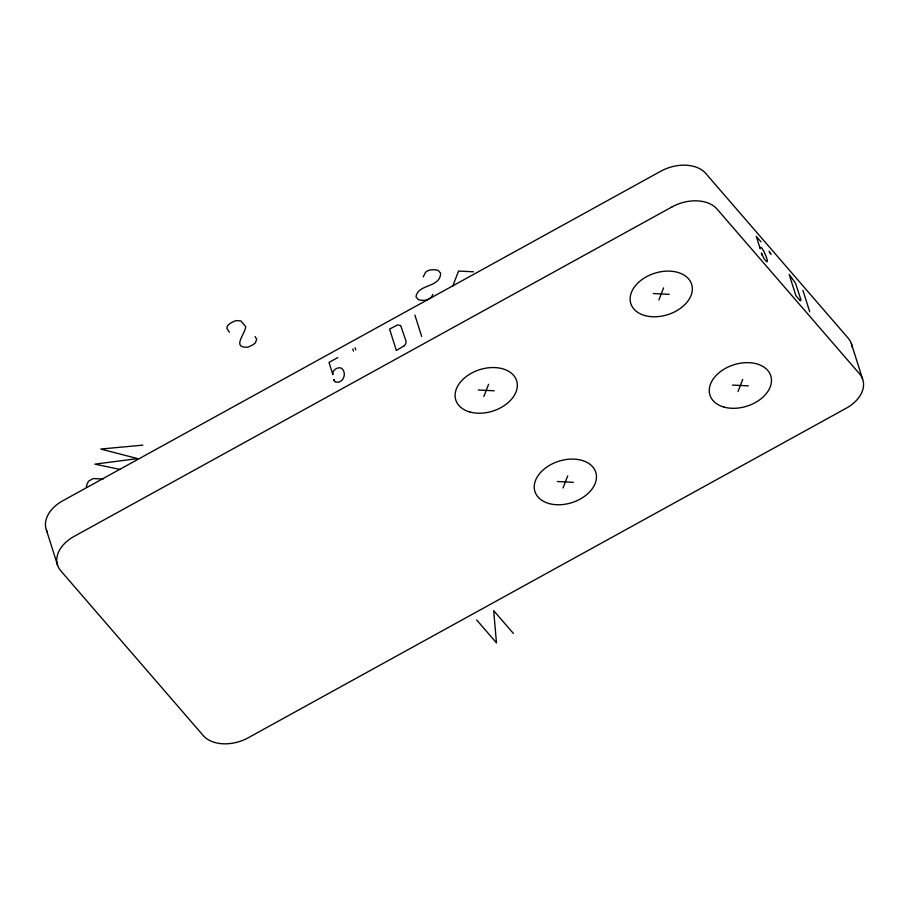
<?xml version="1.0" encoding="UTF-8"?>
<svg xmlns="http://www.w3.org/2000/svg" width="909" height="909" viewBox="0 0 909 909"><rect width="100%" height="100%" fill="white"/><g stroke="black" fill="none" stroke-linecap="round" stroke-linejoin="round"><path stroke-width="1.36" d="M423.208 276.95L425.457 272.45A6.817 4.647 -17.6 0 1 429.843 270.018A15.692 10.681 -17.6 0 1 438.274 270.439L440.615 273.211C440.422 288.073 417.72 283.688 415.992 296.834L418.356 299.629A15.692 10.681 -17.6 0 0 426.787 300.05L431.15 297.584L432.934 294.357M452.614 286.437L458.591 271.052L473.464 271.78M483.861 396.46L488.576 384.314M563.001 487.997L567.716 475.839M658.877 300.015L663.593 287.858M738.017 391.552L742.733 379.394M337.773 357.578L329.013 362.407L332.887 374.622C331.796 370.247 337.887 366.327 341.591 368.27C347.783 373.576 342.432 384.78 334.876 381.678L333.853 379.678L334.876 381.678M142.827 445.149L100.774 449.035L137.6 458.602L94.911 464.147L119.897 469.396M653.276 293.539L669.194 294.334M732.427 385.075L748.334 385.87M478.259 389.995L494.166 390.779M557.399 481.531L573.306 482.315M103.16 479.088L93.32 478.532L88.923 480.929A15.692 10.681 -17.6 0 0 86.423 487.372M761.049 241.874L756.299 236.385L760.174 248.6C760.447 242.305 768.264 260.258 767.355 261.36L766.719 261.803L764.071 258.701L761.39 253.009L762.253 255.406M513.449 633.505L493.667 610.621L496.473 642.868L476.691 619.983M255.065 336.523L256.713 339.239L255.349 342.909A15.692 10.681 -17.6 0 1 247.623 347.17C231.352 348.056 245.339 333.978 245.669 326.604L240.84 320.888L236.079 320.616A15.692 10.681 -17.6 0 0 228.341 324.877A6.817 4.647 -17.6 0 0 226.943 328.547L229.443 332.194M851.335 343.5L862.641 379.144M802.908 290.312L809.692 311.673M770.389 252.497L771.059 254.6M769.15 251.054L769.809 253.168M414.902 315.105L421.685 336.478M355.067 347.704L355.737 349.806M352.772 348.976L353.442 351.079M46.359 529.856L57.665 565.5M47.336 532.072A34.031 23.168 -17.6 0 1 62.801 500.757L660.786 171.222A34.031 23.168 -17.6 0 1 705.782 173.46L848.233 338.216A34.031 23.168 -17.6 0 1 852.153 347.056M404.3 345.727L396.347 350.442L389.563 329.069L397.699 324.922L400.687 325.581L405.937 340.852A5.227 3.67 -40.8 0 1 404.3 345.727M672.092 206.866L74.106 536.401A34.031 23.168 -17.6 0 0 60.767 570.784L203.218 735.54A34.031 23.168 -17.6 0 0 248.214 737.778L846.199 408.243A34.031 23.168 -17.6 0 0 859.539 373.86L717.087 209.104A34.031 23.168 -17.6 0 0 672.092 206.866M800.215 300.538L795.932 295.777L789.16 274.404L795.523 283.188L800.613 298.868A5.227 1.068 61.1 0 1 800.215 300.538M644.97 315.571A31.906 21.714 -17.6 0 0 692.34 289.471A31.906 21.714 -17.6 0 0 646.401 276.779A31.906 21.714 -17.6 0 0 644.97 315.571M549.093 503.552A31.906 21.714 -17.6 0 0 596.463 477.452A31.906 21.714 -17.6 0 0 550.513 464.76A31.906 21.714 -17.6 0 0 549.093 503.552M724.109 407.107A31.906 21.714 -17.6 0 0 771.48 381.007A31.906 21.714 -17.6 0 0 725.541 368.315A31.906 21.714 -17.6 0 0 724.109 407.107M469.953 412.016A31.906 21.714 -17.6 0 0 517.323 385.916A31.906 21.714 -17.6 0 0 471.373 373.224A31.906 21.714 -17.6 0 0 469.953 412.016"/></g></svg>
